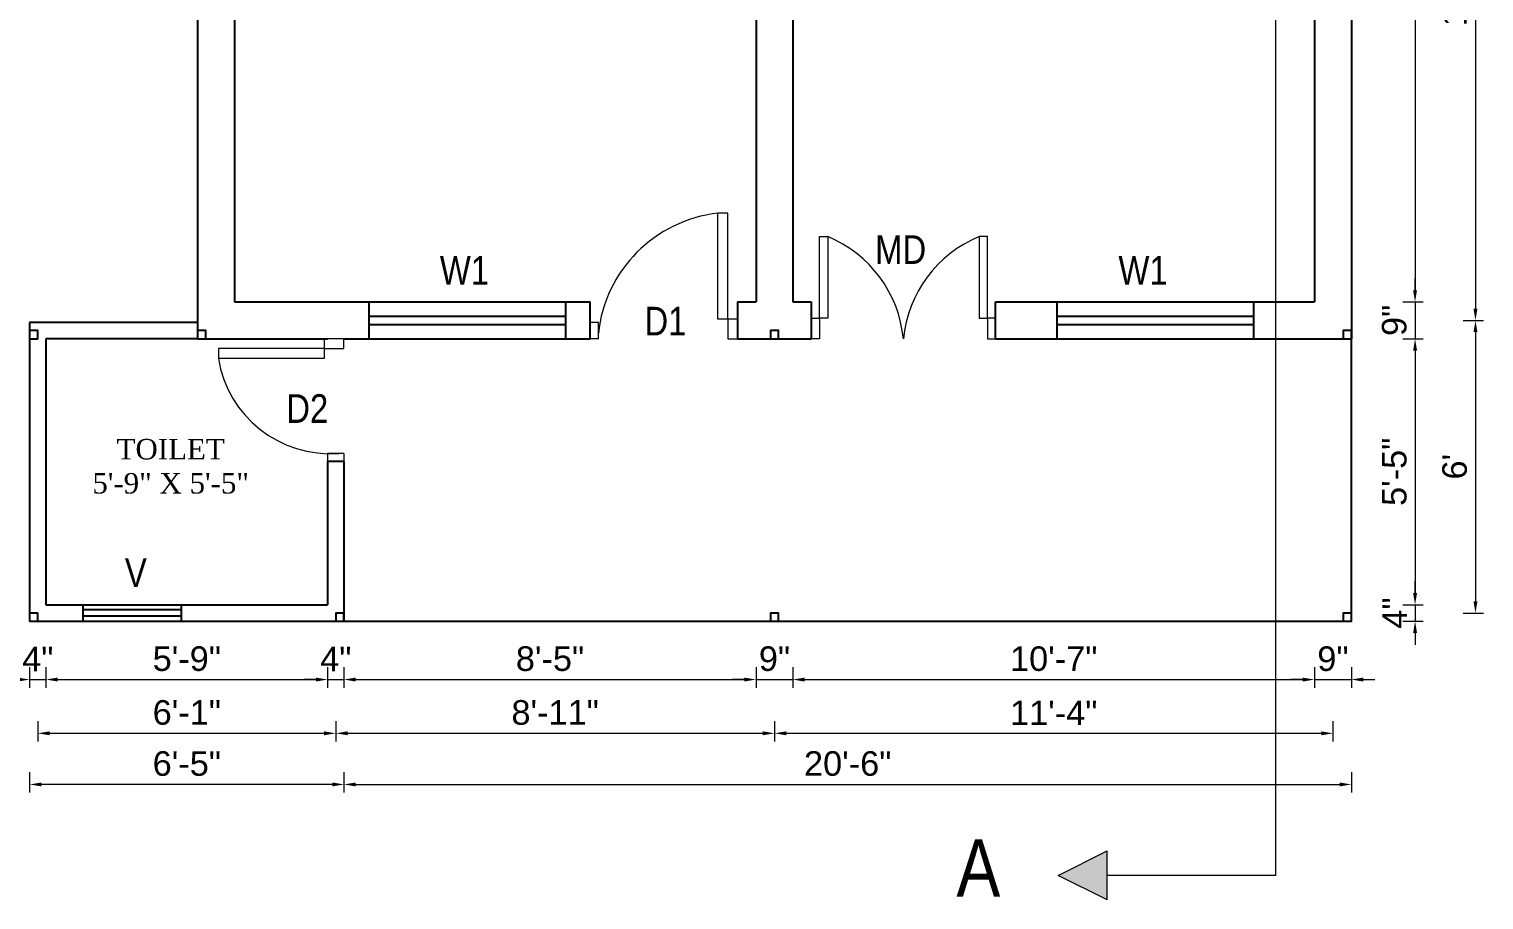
# Model space of a CAD drawing. Header units: inches. Extents: x 376358 to 406049, y -63575 to -53607.
# Drawn here: x 396285.2 to 396640.4, y -61968.7 to -61755.9 of the extents above; entities that cross this region are included whole.
import ezdxf

# ---------------------------------------------------------------- set-up
doc = ezdxf.new("R2010")
doc.units = ezdxf.units.IN
doc.header["$LTSCALE"] = 2
doc.header["$MEASUREMENT"] = 0
doc.header["$PDMODE"] = 34
doc.layers.get('0').update_dxf_attribs({"linetype": 'CONTINUOUS'})
doc.layers.get('DEFPOINTS').update_dxf_attribs({"color": 141, "linetype": 'CONTINUOUS'})
for name, color, linetype, lineweight in [('dimension', 160, 'CONTINUOUS', 15), ('OUTLINE', 1, 'CONTINUOUS', 25), ('steps', 253, 'CONTINUOUS', 20)]:
    doc.layers.add(name, color=color, linetype=linetype, lineweight=lineweight)
doc.styles.add('Lettring Text', font='arial.ttf')
doc.styles.get("Standard").update_dxf_attribs({"font": 'ARIALN.TTF'})
doc.dimstyles.new('Copy of Standard', dxfattribs={"dimtxt": 6, "dimasz": 2.875, "dimexe": 2, "dimexo": 4, "dimgap": 2, "dimtad": 1, "dimdec": 0, "dimrnd": 1, "dimzin": 0, "dimdsep": 46, "dimlunit": 4, "dimtxsty": 'Lettring Text', "dimcen": 0.1, "dimclrd": 7, "dimclre": 7, "dimclrt": 7, "dimazin": 0, "dimtfac": 0.645, "dimtdec": 0, "dimtmove": 1, "dimatfit": 0, "dimfxl": 3, "dimfxlon": 1, "dimtfillclr": 256, "dimtolj": 1, "dimtzin": 0, "dimlwd": -1, "dimlwe": -1, "dimarcsym": 2})

# ---------------------------------------------------------------- blocks, each defined once
blk = doc.blocks.new('*D1460')
at = {"layer": 'DEFPOINTS', "color": 0, "ltscale": 0.5, "transparency": 16777216}
for p in [(396289.31, -61649.09), (396326.31, -61657.59), (396289.31, -61831.59)]:
    blk.add_point(p, dxfattribs=at)
at = {"layer": 'steps', "color": 7, "ltscale": 0.5, "transparency": 16777216}
for p, q in [((396289.31, -61652.09), (396289.31, -61647.09)), ((396323.44, -61649.09), (396292.19, -61649.09)), ((396326.31, -61652.09), (396326.31, -61647.09))]:
    blk.add_line(p, q, dxfattribs=at)
for points in [[(396292.19, -61648.61), (396292.19, -61649.57), (396289.31, -61649.09)], [(396323.44, -61648.61), (396323.44, -61649.57), (396326.31, -61649.09)]]:
    blk.add_solid(points, dxfattribs=at)
at = {"layer": 'steps', "color": 7, "ltscale": 0.5, "transparency": 16777216, "insert": (396307.81, -61644.03), "char_height": 6, "attachment_point": 5, "style": 'Lettring Text'}
blk.add_mtext('\\A1;3\'-1"', dxfattribs=at)
blk = doc.blocks.new('*D1461')
at = {"layer": 'DEFPOINTS', "color": 0, "ltscale": 0.5, "transparency": 16777216}
for p in [(396285.31, -61649.09), (396285.31, -61827.59), (396289.31, -61831.59)]:
    blk.add_point(p, dxfattribs=at)
at = {"layer": 'steps', "color": 7, "ltscale": 0.5, "transparency": 16777216}
for p, q in [((396282.44, -61649.09), (396279.56, -61649.09)), ((396285.31, -61652.09), (396285.31, -61647.09)), ((396289.31, -61649.09), (396285.31, -61649.09)), ((396289.31, -61652.09), (396289.31, -61647.09)), ((396292.19, -61649.09), (396295.06, -61649.09))]:
    blk.add_line(p, q, dxfattribs=at)
for points in [[(396282.44, -61648.61), (396282.44, -61649.57), (396285.31, -61649.09)], [(396292.19, -61648.61), (396292.19, -61649.57), (396289.31, -61649.09)]]:
    blk.add_solid(points, dxfattribs=at)
at = {"layer": 'steps', "color": 7, "ltscale": 0.5, "transparency": 16777216, "insert": (396287.31, -61644.09), "char_height": 6, "attachment_point": 5, "style": 'Lettring Text'}
blk.add_mtext('\\A1;4"', dxfattribs=at)
blk = doc.blocks.new('*D1463')
at = {"layer": 'DEFPOINTS', "color": 0, "ltscale": 0.5, "transparency": 16777216}
for p in [(396285.31, -61621.06), (396326.31, -61657.59), (396285.31, -61827.59)]:
    blk.add_point(p, dxfattribs=at)
at = {"layer": 'steps', "color": 7, "ltscale": 0.5, "transparency": 16777216}
for p, q in [((396285.31, -61624.06), (396285.31, -61619.06)), ((396323.44, -61621.06), (396288.19, -61621.06)), ((396326.31, -61624.06), (396326.31, -61619.06))]:
    blk.add_line(p, q, dxfattribs=at)
for points in [[(396288.19, -61620.59), (396288.19, -61621.54), (396285.31, -61621.06)], [(396323.44, -61620.59), (396323.44, -61621.54), (396326.31, -61621.06)]]:
    blk.add_solid(points, dxfattribs=at)
at = {"layer": 'steps', "color": 7, "ltscale": 0.5, "transparency": 16777216, "insert": (396305.81, -61616), "char_height": 6, "attachment_point": 5, "style": 'Lettring Text'}
blk.add_mtext('\\A1;3\'-5"', dxfattribs=at)
blk = doc.blocks.new('*D1465')
at = {"layer": 'DEFPOINTS', "color": 0, "ltscale": 0.5, "transparency": 16777216}
for p in [(396599.08, -61666.59), (396599.08, -61822.59), (396623.63, -61822.59)]:
    blk.add_point(p, dxfattribs=at)
at = {"layer": 'steps', "color": 7, "ltscale": 0.5, "transparency": 16777216}
for p, q in [((396620.63, -61666.59), (396625.63, -61666.59)), ((396623.63, -61669.47), (396623.63, -61819.72)), ((396620.63, -61822.59), (396625.63, -61822.59))]:
    blk.add_line(p, q, dxfattribs=at)
for points in [[(396623.15, -61669.47), (396624.11, -61669.47), (396623.63, -61666.59)], [(396623.15, -61819.72), (396624.11, -61819.72), (396623.63, -61822.59)]]:
    blk.add_solid(points, dxfattribs=at)
at = {"layer": 'steps', "color": 7, "ltscale": 0.5, "transparency": 16777216, "insert": (396618.57, -61744.59), "char_height": 6, "attachment_point": 5, "rotation": 90, "style": 'Lettring Text'}
blk.add_mtext("\\A1;13'", dxfattribs=at)
blk = doc.blocks.new('*D1466')
at = {"layer": 'DEFPOINTS', "color": 0, "ltscale": 0.5, "transparency": 16777216}
for p in [(396599.08, -61822.59), (396608.08, -61831.59), (396623.63, -61831.59)]:
    blk.add_point(p, dxfattribs=at)
at = {"layer": 'steps', "color": 7, "ltscale": 0.5, "transparency": 16777216}
for p, q in [((396623.63, -61819.72), (396623.63, -61816.84)), ((396620.63, -61822.59), (396625.63, -61822.59)), ((396623.63, -61822.59), (396623.63, -61831.59)), ((396620.63, -61831.59), (396625.63, -61831.59)), ((396623.63, -61834.47), (396623.63, -61837.34))]:
    blk.add_line(p, q, dxfattribs=at)
for points in [[(396623.15, -61819.72), (396624.11, -61819.72), (396623.63, -61822.59)], [(396623.15, -61834.47), (396624.11, -61834.47), (396623.63, -61831.59)]]:
    blk.add_solid(points, dxfattribs=at)
at = {"layer": 'steps', "color": 7, "ltscale": 0.5, "transparency": 16777216, "insert": (396618.57, -61827.09), "char_height": 6, "attachment_point": 5, "rotation": 90, "style": 'Lettring Text'}
blk.add_mtext('\\A1;9"', dxfattribs=at)
blk = doc.blocks.new('*D1467')
at = {"layer": 'DEFPOINTS', "color": 0, "ltscale": 0.5, "transparency": 16777216}
for p in [(396608.08, -61831.59), (396358.08, -61896.59), (396623.63, -61896.59)]:
    blk.add_point(p, dxfattribs=at)
at = {"layer": 'steps', "color": 7, "ltscale": 0.5, "transparency": 16777216}
for p, q in [((396620.63, -61831.59), (396625.63, -61831.59)), ((396623.63, -61834.47), (396623.63, -61893.72)), ((396620.63, -61896.59), (396625.63, -61896.59))]:
    blk.add_line(p, q, dxfattribs=at)
for points in [[(396623.15, -61834.47), (396624.11, -61834.47), (396623.63, -61831.59)], [(396623.15, -61893.72), (396624.11, -61893.72), (396623.63, -61896.59)]]:
    blk.add_solid(points, dxfattribs=at)
at = {"layer": 'steps', "color": 7, "ltscale": 0.5, "transparency": 16777216, "insert": (396618.58, -61864.09), "char_height": 6, "attachment_point": 5, "rotation": 90, "style": 'Lettring Text'}
blk.add_mtext('\\A1;5\'-5"', dxfattribs=at)
blk = doc.blocks.new('*D1468')
at = {"layer": 'DEFPOINTS', "color": 0, "ltscale": 0.5, "transparency": 16777216}
for p in [(396358.08, -61896.59), (396362.08, -61900.59), (396623.63, -61900.59)]:
    blk.add_point(p, dxfattribs=at)
at = {"layer": 'steps', "color": 7, "ltscale": 0.5, "transparency": 16777216}
for p, q in [((396623.63, -61893.72), (396623.63, -61890.84)), ((396620.63, -61896.59), (396625.63, -61896.59)), ((396623.63, -61896.59), (396623.63, -61900.59)), ((396620.63, -61900.59), (396625.63, -61900.59)), ((396623.63, -61903.47), (396623.63, -61906.34))]:
    blk.add_line(p, q, dxfattribs=at)
for points in [[(396623.15, -61893.72), (396624.11, -61893.72), (396623.63, -61896.59)], [(396623.15, -61903.47), (396624.11, -61903.47), (396623.63, -61900.59)]]:
    blk.add_solid(points, dxfattribs=at)
at = {"layer": 'steps', "color": 7, "ltscale": 0.5, "transparency": 16777216, "insert": (396618.63, -61898.59), "char_height": 6, "attachment_point": 5, "rotation": 90, "style": 'Lettring Text'}
blk.add_mtext('\\A1;4"', dxfattribs=at)
blk = doc.blocks.new('*D1469')
at = {"layer": 'DEFPOINTS', "color": 0, "ltscale": 0.5, "transparency": 16777216}
for p in [(396623.63, -61662.09), (396623.63, -61827.09), (396638.38, -61827.09)]:
    blk.add_point(p, dxfattribs=at)
at = {"layer": 'steps', "color": 7, "ltscale": 0.5, "transparency": 16777216}
for p, q in [((396635.38, -61662.09), (396640.38, -61662.09)), ((396638.38, -61664.97), (396638.38, -61824.22)), ((396635.38, -61827.09), (396640.38, -61827.09))]:
    blk.add_line(p, q, dxfattribs=at)
for points in [[(396637.9, -61664.97), (396638.86, -61664.97), (396638.38, -61662.09)], [(396637.9, -61824.22), (396638.86, -61824.22), (396638.38, -61827.09)]]:
    blk.add_solid(points, dxfattribs=at)
at = {"layer": 'steps', "color": 7, "ltscale": 0.5, "transparency": 16777216, "insert": (396633.31, -61744.59), "char_height": 6, "attachment_point": 5, "rotation": 90, "style": 'Lettring Text'}
blk.add_mtext('\\A1;13\'-9"', dxfattribs=at)
blk = doc.blocks.new('*D1470')
at = {"layer": 'DEFPOINTS', "color": 0, "ltscale": 0.5, "transparency": 16777216}
for p in [(396623.63, -61827.09), (396623.63, -61898.59), (396638.38, -61898.59)]:
    blk.add_point(p, dxfattribs=at)
at = {"layer": 'steps', "color": 7, "ltscale": 0.5, "transparency": 16777216}
for p, q in [((396635.38, -61827.09), (396640.38, -61827.09)), ((396638.38, -61829.97), (396638.38, -61895.72)), ((396635.38, -61898.59), (396640.38, -61898.59))]:
    blk.add_line(p, q, dxfattribs=at)
for points in [[(396637.9, -61829.97), (396638.86, -61829.97), (396638.38, -61827.09)], [(396637.9, -61895.72), (396638.86, -61895.72), (396638.38, -61898.59)]]:
    blk.add_solid(points, dxfattribs=at)
at = {"layer": 'steps', "color": 7, "ltscale": 0.5, "transparency": 16777216, "insert": (396633.31, -61862.84), "char_height": 6, "attachment_point": 5, "rotation": 90, "style": 'Lettring Text'}
blk.add_mtext("\\A1;6'", dxfattribs=at)
blk = doc.blocks.new('*D1471')
at = {"layer": 'DEFPOINTS', "color": 0, "ltscale": 0.5, "transparency": 16777216}
for p in [(396608.08, -61831.59), (396652.44, -61831.59), (396608.08, -61900.59)]:
    blk.add_point(p, dxfattribs=at)
at = {"layer": 'steps', "color": 7, "ltscale": 0.5, "transparency": 16777216}
for p, q in [((396649.44, -61831.59), (396654.44, -61831.59)), ((396652.44, -61897.72), (396652.44, -61834.47)), ((396649.44, -61900.59), (396654.44, -61900.59))]:
    blk.add_line(p, q, dxfattribs=at)
for points in [[(396651.96, -61834.47), (396652.91, -61834.47), (396652.44, -61831.59)], [(396651.96, -61897.72), (396652.91, -61897.72), (396652.44, -61900.59)]]:
    blk.add_solid(points, dxfattribs=at)
at = {"layer": 'steps', "color": 7, "ltscale": 0.5, "transparency": 16777216, "insert": (396647.37, -61866.09), "char_height": 6, "attachment_point": 5, "rotation": 90, "style": 'Lettring Text'}
blk.add_mtext('\\A1;5\'-9"', dxfattribs=at)
blk = doc.blocks.new('*D1472')
at = {"layer": 'DEFPOINTS', "color": 0, "ltscale": 0.5, "transparency": 16777216}
for p in [(396608.08, -61657.59), (396652.44, -61657.59), (396608.08, -61831.59)]:
    blk.add_point(p, dxfattribs=at)
at = {"layer": 'steps', "color": 7, "ltscale": 0.5, "transparency": 16777216}
for p, q in [((396649.44, -61657.59), (396654.44, -61657.59)), ((396652.44, -61828.72), (396652.44, -61660.47)), ((396649.44, -61831.59), (396654.44, -61831.59))]:
    blk.add_line(p, q, dxfattribs=at)
for points in [[(396651.96, -61660.47), (396652.91, -61660.47), (396652.44, -61657.59)], [(396651.96, -61828.72), (396652.91, -61828.72), (396652.44, -61831.59)]]:
    blk.add_solid(points, dxfattribs=at)
at = {"layer": 'steps', "color": 7, "ltscale": 0.5, "transparency": 16777216, "insert": (396647.37, -61744.59), "char_height": 6, "attachment_point": 5, "rotation": 90, "style": 'Lettring Text'}
blk.add_mtext('\\A1;14\'-6"', dxfattribs=at)
blk = doc.blocks.new('*D1473')
at = {"layer": 'DEFPOINTS', "color": 0, "ltscale": 0.5, "transparency": 16777216}
for p in [(396289.31, -61896.59), (396285.31, -61900.59), (396289.31, -61914.85)]:
    blk.add_point(p, dxfattribs=at)
at = {"layer": 'steps', "color": 7, "ltscale": 0.5, "transparency": 16777216}
for p, q in [((396285.31, -61911.85), (396285.31, -61916.85)), ((396289.31, -61911.85), (396289.31, -61916.85)), ((396282.44, -61914.85), (396279.56, -61914.85)), ((396285.31, -61914.85), (396289.31, -61914.85)), ((396292.19, -61914.85), (396295.06, -61914.85))]:
    blk.add_line(p, q, dxfattribs=at)
for points in [[(396282.44, -61914.37), (396282.44, -61915.33), (396285.31, -61914.85)], [(396292.19, -61914.37), (396292.19, -61915.33), (396289.31, -61914.85)]]:
    blk.add_solid(points, dxfattribs=at)
at = {"layer": 'steps', "color": 7, "ltscale": 0.5, "transparency": 16777216, "insert": (396287.31, -61909.85), "char_height": 6, "attachment_point": 5, "style": 'Lettring Text'}
blk.add_mtext('\\A1;4"', dxfattribs=at)
blk = doc.blocks.new('*D1474')
at = {"layer": 'DEFPOINTS', "color": 0, "ltscale": 0.5, "transparency": 16777216}
for p in [(396289.31, -61896.59), (396358.08, -61896.59), (396358.08, -61914.85)]:
    blk.add_point(p, dxfattribs=at)
at = {"layer": 'steps', "color": 7, "ltscale": 0.5, "transparency": 16777216}
for p, q in [((396289.31, -61911.85), (396289.31, -61916.85)), ((396358.08, -61911.85), (396358.08, -61916.85)), ((396292.19, -61914.85), (396355.21, -61914.85))]:
    blk.add_line(p, q, dxfattribs=at)
for points in [[(396292.19, -61914.37), (396292.19, -61915.33), (396289.31, -61914.85)], [(396355.21, -61914.37), (396355.21, -61915.33), (396358.08, -61914.85)]]:
    blk.add_solid(points, dxfattribs=at)
at = {"layer": 'steps', "color": 7, "ltscale": 0.5, "transparency": 16777216, "insert": (396323.7, -61909.78), "char_height": 6, "attachment_point": 5, "style": 'Lettring Text'}
blk.add_mtext('\\A1;5\'-9"', dxfattribs=at)
blk = doc.blocks.new('*D1475')
at = {"layer": 'DEFPOINTS', "color": 0, "ltscale": 0.5, "transparency": 16777216}
for p in [(396358.08, -61896.59), (396362.08, -61900.59), (396362.08, -61914.85)]:
    blk.add_point(p, dxfattribs=at)
at = {"layer": 'steps', "color": 7, "ltscale": 0.5, "transparency": 16777216}
for p, q in [((396358.08, -61911.85), (396358.08, -61916.85)), ((396362.08, -61911.85), (396362.08, -61916.85)), ((396355.21, -61914.85), (396352.33, -61914.85)), ((396358.08, -61914.85), (396362.08, -61914.85)), ((396364.96, -61914.85), (396367.83, -61914.85))]:
    blk.add_line(p, q, dxfattribs=at)
for points in [[(396355.21, -61914.37), (396355.21, -61915.33), (396358.08, -61914.85)], [(396364.96, -61914.37), (396364.96, -61915.33), (396362.08, -61914.85)]]:
    blk.add_solid(points, dxfattribs=at)
at = {"layer": 'steps', "color": 7, "ltscale": 0.5, "transparency": 16777216, "insert": (396360.08, -61909.85), "char_height": 6, "attachment_point": 5, "style": 'Lettring Text'}
blk.add_mtext('\\A1;4"', dxfattribs=at)
blk = doc.blocks.new('*D1476')
at = {"layer": 'DEFPOINTS', "color": 0, "ltscale": 0.5, "transparency": 16777216}
for p in [(396462.7, -61822.59), (396362.08, -61900.59), (396462.7, -61914.85)]:
    blk.add_point(p, dxfattribs=at)
at = {"layer": 'steps', "color": 7, "ltscale": 0.5, "transparency": 16777216}
for p, q in [((396362.08, -61911.85), (396362.08, -61916.85)), ((396462.7, -61911.85), (396462.7, -61916.85)), ((396364.96, -61914.85), (396459.82, -61914.85))]:
    blk.add_line(p, q, dxfattribs=at)
for points in [[(396364.96, -61914.37), (396364.96, -61915.33), (396362.08, -61914.85)], [(396459.82, -61914.37), (396459.82, -61915.33), (396462.7, -61914.85)]]:
    blk.add_solid(points, dxfattribs=at)
at = {"layer": 'steps', "color": 7, "ltscale": 0.5, "transparency": 16777216, "insert": (396412.39, -61909.78), "char_height": 6, "attachment_point": 5, "style": 'Lettring Text'}
blk.add_mtext('\\A1;8\'-5"', dxfattribs=at)
blk = doc.blocks.new('*D1477')
at = {"layer": 'DEFPOINTS', "color": 0, "ltscale": 0.5, "transparency": 16777216}
for p in [(396462.7, -61822.59), (396471.7, -61822.59), (396471.7, -61914.85)]:
    blk.add_point(p, dxfattribs=at)
at = {"layer": 'steps', "color": 7, "ltscale": 0.5, "transparency": 16777216}
for p, q in [((396462.7, -61911.85), (396462.7, -61916.85)), ((396471.7, -61911.85), (396471.7, -61916.85)), ((396459.82, -61914.85), (396456.95, -61914.85)), ((396462.7, -61914.85), (396471.7, -61914.85)), ((396474.57, -61914.85), (396477.45, -61914.85))]:
    blk.add_line(p, q, dxfattribs=at)
for points in [[(396459.82, -61914.37), (396459.82, -61915.33), (396462.7, -61914.85)], [(396474.57, -61914.37), (396474.57, -61915.33), (396471.7, -61914.85)]]:
    blk.add_solid(points, dxfattribs=at)
at = {"layer": 'steps', "color": 7, "ltscale": 0.5, "transparency": 16777216, "insert": (396467.2, -61909.78), "char_height": 6, "attachment_point": 5, "style": 'Lettring Text'}
blk.add_mtext('\\A1;9"', dxfattribs=at)
blk = doc.blocks.new('*D1478')
at = {"layer": 'DEFPOINTS', "color": 0, "ltscale": 0.5, "transparency": 16777216}
for p in [(396471.7, -61822.59), (396599.08, -61822.59), (396599.08, -61914.85)]:
    blk.add_point(p, dxfattribs=at)
at = {"layer": 'steps', "color": 7, "ltscale": 0.5, "transparency": 16777216}
for p, q in [((396471.7, -61911.85), (396471.7, -61916.85)), ((396599.08, -61911.85), (396599.08, -61916.85)), ((396474.57, -61914.85), (396596.21, -61914.85))]:
    blk.add_line(p, q, dxfattribs=at)
for points in [[(396474.57, -61914.37), (396474.57, -61915.33), (396471.7, -61914.85)], [(396596.21, -61914.37), (396596.21, -61915.33), (396599.08, -61914.85)]]:
    blk.add_solid(points, dxfattribs=at)
at = {"layer": 'steps', "color": 7, "ltscale": 0.5, "transparency": 16777216, "insert": (396535.39, -61909.78), "char_height": 6, "attachment_point": 5, "style": 'Lettring Text'}
blk.add_mtext('\\A1;10\'-7"', dxfattribs=at)
blk = doc.blocks.new('*D1479')
at = {"layer": 'DEFPOINTS', "color": 0, "ltscale": 0.5, "transparency": 16777216}
for p in [(396599.08, -61822.59), (396608.08, -61831.59), (396608.08, -61914.85)]:
    blk.add_point(p, dxfattribs=at)
at = {"layer": 'steps', "color": 7, "ltscale": 0.5, "transparency": 16777216}
for p, q in [((396599.08, -61911.85), (396599.08, -61916.85)), ((396608.08, -61911.85), (396608.08, -61916.85)), ((396596.21, -61914.85), (396593.33, -61914.85)), ((396599.08, -61914.85), (396608.08, -61914.85)), ((396610.96, -61914.85), (396613.83, -61914.85))]:
    blk.add_line(p, q, dxfattribs=at)
for points in [[(396596.21, -61914.37), (396596.21, -61915.33), (396599.08, -61914.85)], [(396610.96, -61914.37), (396610.96, -61915.33), (396608.08, -61914.85)]]:
    blk.add_solid(points, dxfattribs=at)
at = {"layer": 'steps', "color": 7, "ltscale": 0.5, "transparency": 16777216, "insert": (396603.58, -61909.78), "char_height": 6, "attachment_point": 5, "style": 'Lettring Text'}
blk.add_mtext('\\A1;9"', dxfattribs=at)
blk = doc.blocks.new('*D1480')
at = {"layer": 'DEFPOINTS', "color": 0, "ltscale": 0.5, "transparency": 16777216}
for p in [(396287.31, -61914.85), (396360.08, -61914.85), (396360.08, -61927.98)]:
    blk.add_point(p, dxfattribs=at)
at = {"layer": 'steps', "color": 7, "ltscale": 0.5, "transparency": 16777216}
for p, q in [((396287.31, -61924.98), (396287.31, -61929.98)), ((396360.08, -61924.98), (396360.08, -61929.98)), ((396290.19, -61927.98), (396357.21, -61927.98))]:
    blk.add_line(p, q, dxfattribs=at)
for points in [[(396290.19, -61927.5), (396290.19, -61928.46), (396287.31, -61927.98)], [(396357.21, -61927.5), (396357.21, -61928.46), (396360.08, -61927.98)]]:
    blk.add_solid(points, dxfattribs=at)
at = {"layer": 'steps', "color": 7, "ltscale": 0.5, "transparency": 16777216, "insert": (396323.7, -61922.92), "char_height": 6, "attachment_point": 5, "style": 'Lettring Text'}
blk.add_mtext('\\A1;6\'-1"', dxfattribs=at)
blk = doc.blocks.new('*D1481')
at = {"layer": 'DEFPOINTS', "color": 0, "ltscale": 0.5, "transparency": 16777216}
for p in [(396360.08, -61914.85), (396467.2, -61914.85), (396467.2, -61927.98)]:
    blk.add_point(p, dxfattribs=at)
at = {"layer": 'steps', "color": 7, "ltscale": 0.5, "transparency": 16777216}
for p, q in [((396360.08, -61924.98), (396360.08, -61929.98)), ((396467.2, -61924.98), (396467.2, -61929.98)), ((396362.96, -61927.98), (396464.32, -61927.98))]:
    blk.add_line(p, q, dxfattribs=at)
for points in [[(396362.96, -61927.5), (396362.96, -61928.46), (396360.08, -61927.98)], [(396464.32, -61927.5), (396464.32, -61928.46), (396467.2, -61927.98)]]:
    blk.add_solid(points, dxfattribs=at)
at = {"layer": 'steps', "color": 7, "ltscale": 0.5, "transparency": 16777216, "insert": (396413.64, -61922.92), "char_height": 6, "attachment_point": 5, "style": 'Lettring Text'}
blk.add_mtext('\\A1;8\'-11"', dxfattribs=at)
blk = doc.blocks.new('*D1482')
at = {"layer": 'DEFPOINTS', "color": 0, "ltscale": 0.5, "transparency": 16777216}
for p in [(396467.2, -61914.85), (396603.58, -61914.85), (396603.58, -61927.98)]:
    blk.add_point(p, dxfattribs=at)
at = {"layer": 'steps', "color": 7, "ltscale": 0.5, "transparency": 16777216}
for p, q in [((396467.2, -61924.98), (396467.2, -61929.98)), ((396603.58, -61924.98), (396603.58, -61929.98)), ((396470.07, -61927.98), (396600.71, -61927.98))]:
    blk.add_line(p, q, dxfattribs=at)
for points in [[(396470.07, -61927.5), (396470.07, -61928.46), (396467.2, -61927.98)], [(396600.71, -61927.5), (396600.71, -61928.46), (396603.58, -61927.98)]]:
    blk.add_solid(points, dxfattribs=at)
at = {"layer": 'steps', "color": 7, "ltscale": 0.5, "transparency": 16777216, "insert": (396535.39, -61922.97), "char_height": 6, "attachment_point": 5, "style": 'Lettring Text'}
blk.add_mtext('\\A1;11\'-4"', dxfattribs=at)
blk = doc.blocks.new('*D1483')
at = {"layer": 'DEFPOINTS', "color": 0, "ltscale": 0.5, "transparency": 16777216}
for p in [(396362.08, -61900.59), (396608.08, -61900.59), (396608.08, -61940.47)]:
    blk.add_point(p, dxfattribs=at)
at = {"layer": 'steps', "color": 7, "ltscale": 0.5, "transparency": 16777216}
for p, q in [((396362.08, -61937.47), (396362.08, -61942.47)), ((396608.08, -61937.47), (396608.08, -61942.47)), ((396364.96, -61940.47), (396605.21, -61940.47))]:
    blk.add_line(p, q, dxfattribs=at)
for points in [[(396364.96, -61939.99), (396364.96, -61940.95), (396362.08, -61940.47)], [(396605.21, -61939.99), (396605.21, -61940.95), (396608.08, -61940.47)]]:
    blk.add_solid(points, dxfattribs=at)
at = {"layer": 'steps', "color": 7, "ltscale": 0.5, "transparency": 16777216, "insert": (396485.08, -61935.4), "char_height": 6, "attachment_point": 5, "style": 'Lettring Text'}
blk.add_mtext('\\A1;20\'-6"', dxfattribs=at)
blk = doc.blocks.new('*D1484')
at = {"layer": 'DEFPOINTS', "color": 0, "ltscale": 0.5, "transparency": 16777216}
for p in [(396285.31, -61900.59), (396362.08, -61900.59), (396285.31, -61940.47)]:
    blk.add_point(p, dxfattribs=at)
at = {"layer": 'steps', "color": 7, "ltscale": 0.5, "transparency": 16777216}
for p, q in [((396285.31, -61937.47), (396285.31, -61942.47)), ((396362.08, -61937.47), (396362.08, -61942.47)), ((396359.21, -61940.47), (396288.19, -61940.47))]:
    blk.add_line(p, q, dxfattribs=at)
for points in [[(396288.19, -61939.99), (396288.19, -61940.95), (396285.31, -61940.47)], [(396359.21, -61939.99), (396359.21, -61940.95), (396362.08, -61940.47)]]:
    blk.add_solid(points, dxfattribs=at)
at = {"layer": 'steps', "color": 7, "ltscale": 0.5, "transparency": 16777216, "insert": (396323.7, -61935.4), "char_height": 6, "attachment_point": 5, "style": 'Lettring Text'}
blk.add_mtext('\\A1;6\'-5"', dxfattribs=at)
blk = doc.blocks.new('*D1486')
at = {"layer": 'DEFPOINTS', "color": 0, "ltscale": 0.5, "transparency": 16777216}
for p in [(396335.31, -61666.59), (396271.29, -61822.59), (396335.31, -61822.59)]:
    blk.add_point(p, dxfattribs=at)
at = {"layer": 'steps', "color": 7, "ltscale": 0.5, "transparency": 16777216}
for p, q in [((396274.29, -61666.59), (396269.29, -61666.59)), ((396271.29, -61669.47), (396271.29, -61819.72)), ((396274.29, -61822.59), (396269.29, -61822.59))]:
    blk.add_line(p, q, dxfattribs=at)
for points in [[(396270.81, -61669.47), (396271.77, -61669.47), (396271.29, -61666.59)], [(396270.81, -61819.72), (396271.77, -61819.72), (396271.29, -61822.59)]]:
    blk.add_solid(points, dxfattribs=at)
at = {"layer": 'steps', "color": 7, "ltscale": 0.5, "transparency": 16777216, "insert": (396266.22, -61744.59), "char_height": 6, "attachment_point": 5, "rotation": 90, "style": 'Lettring Text'}
blk.add_mtext("\\A1;13'", dxfattribs=at)
blk = doc.blocks.new('*D1487')
at = {"layer": 'DEFPOINTS', "color": 0, "ltscale": 0.5, "transparency": 16777216}
for p in [(396335.31, -61822.59), (396271.29, -61831.59), (396326.31, -61831.59)]:
    blk.add_point(p, dxfattribs=at)
at = {"layer": 'steps', "color": 7, "ltscale": 0.5, "transparency": 16777216}
for p, q in [((396271.29, -61819.72), (396271.29, -61816.84)), ((396274.29, -61822.59), (396269.29, -61822.59)), ((396271.29, -61822.59), (396271.29, -61831.59)), ((396274.29, -61831.59), (396269.29, -61831.59)), ((396271.29, -61834.47), (396271.29, -61837.34))]:
    blk.add_line(p, q, dxfattribs=at)
for points in [[(396270.81, -61819.72), (396271.77, -61819.72), (396271.29, -61822.59)], [(396270.81, -61834.47), (396271.77, -61834.47), (396271.29, -61831.59)]]:
    blk.add_solid(points, dxfattribs=at)
at = {"layer": 'steps', "color": 7, "ltscale": 0.5, "transparency": 16777216, "insert": (396266.23, -61827.09), "char_height": 6, "attachment_point": 5, "rotation": 90, "style": 'Lettring Text'}
blk.add_mtext('\\A1;9"', dxfattribs=at)
blk = doc.blocks.new('*D1488')
at = {"layer": 'DEFPOINTS', "color": 0, "ltscale": 0.5, "transparency": 16777216}
for p in [(396326.31, -61831.59), (396271.29, -61896.59), (396289.31, -61896.59)]:
    blk.add_point(p, dxfattribs=at)
at = {"layer": 'steps', "color": 7, "ltscale": 0.5, "transparency": 16777216}
for p, q in [((396274.29, -61831.59), (396269.29, -61831.59)), ((396271.29, -61834.47), (396271.29, -61893.72)), ((396274.29, -61896.59), (396269.29, -61896.59))]:
    blk.add_line(p, q, dxfattribs=at)
for points in [[(396270.81, -61834.47), (396271.77, -61834.47), (396271.29, -61831.59)], [(396270.81, -61893.72), (396271.77, -61893.72), (396271.29, -61896.59)]]:
    blk.add_solid(points, dxfattribs=at)
at = {"layer": 'steps', "color": 7, "ltscale": 0.5, "transparency": 16777216, "insert": (396266.24, -61864.09), "char_height": 6, "attachment_point": 5, "rotation": 90, "style": 'Lettring Text'}
blk.add_mtext('\\A1;5\'-5"', dxfattribs=at)
blk = doc.blocks.new('*D1489')
at = {"layer": 'DEFPOINTS', "color": 0, "ltscale": 0.5, "transparency": 16777216}
for p in [(396289.31, -61896.59), (396271.29, -61900.59), (396285.31, -61900.59)]:
    blk.add_point(p, dxfattribs=at)
at = {"layer": 'steps', "color": 7, "ltscale": 0.5, "transparency": 16777216}
for p, q in [((396271.29, -61893.72), (396271.29, -61890.84)), ((396274.29, -61896.59), (396269.29, -61896.59)), ((396271.29, -61896.59), (396271.29, -61900.59)), ((396274.29, -61900.59), (396269.29, -61900.59)), ((396271.29, -61903.47), (396271.29, -61906.34))]:
    blk.add_line(p, q, dxfattribs=at)
for points in [[(396270.81, -61893.72), (396271.77, -61893.72), (396271.29, -61896.59)], [(396270.81, -61903.47), (396271.77, -61903.47), (396271.29, -61900.59)]]:
    blk.add_solid(points, dxfattribs=at)
at = {"layer": 'steps', "color": 7, "ltscale": 0.5, "transparency": 16777216, "insert": (396266.29, -61898.59), "char_height": 6, "attachment_point": 5, "rotation": 90, "style": 'Lettring Text'}
blk.add_mtext('\\A1;4"', dxfattribs=at)
blk = doc.blocks.new('*D1492')
at = {"layer": 'DEFPOINTS', "color": 0, "ltscale": 0.5, "transparency": 16777216}
for p in [(396326.31, -61657.59), (396246.65, -61831.59), (396326.31, -61831.59)]:
    blk.add_point(p, dxfattribs=at)
at = {"layer": 'steps', "color": 7, "ltscale": 0.5, "transparency": 16777216}
for p, q in [((396249.65, -61657.59), (396244.65, -61657.59)), ((396246.65, -61660.47), (396246.65, -61828.72)), ((396249.65, -61831.59), (396244.65, -61831.59))]:
    blk.add_line(p, q, dxfattribs=at)
for points in [[(396246.17, -61660.47), (396247.13, -61660.47), (396246.65, -61657.59)], [(396246.17, -61828.72), (396247.13, -61828.72), (396246.65, -61831.59)]]:
    blk.add_solid(points, dxfattribs=at)
at = {"layer": 'steps', "color": 7, "ltscale": 0.5, "transparency": 16777216, "insert": (396241.59, -61744.59), "char_height": 6, "attachment_point": 5, "rotation": 90, "style": 'Lettring Text'}
blk.add_mtext('\\A1;14\'-6"', dxfattribs=at)
blk = doc.blocks.new('*D1493')
at = {"layer": 'DEFPOINTS', "color": 0, "ltscale": 0.5, "transparency": 16777216}
for p in [(396326.31, -61831.59), (396246.65, -61900.59), (396285.31, -61900.59)]:
    blk.add_point(p, dxfattribs=at)
at = {"layer": 'steps', "color": 7, "ltscale": 0.5, "transparency": 16777216}
for p, q in [((396249.65, -61831.59), (396244.65, -61831.59)), ((396246.65, -61834.47), (396246.65, -61897.72)), ((396249.65, -61900.59), (396244.65, -61900.59))]:
    blk.add_line(p, q, dxfattribs=at)
for points in [[(396246.17, -61834.47), (396247.13, -61834.47), (396246.65, -61831.59)], [(396246.17, -61897.72), (396247.13, -61897.72), (396246.65, -61900.59)]]:
    blk.add_solid(points, dxfattribs=at)
at = {"layer": 'steps', "color": 7, "ltscale": 0.5, "transparency": 16777216, "insert": (396241.59, -61866.09), "char_height": 6, "attachment_point": 5, "rotation": 90, "style": 'Lettring Text'}
blk.add_mtext('\\A1;5\'-9"', dxfattribs=at)

msp = doc.modelspace()

# ---------------------------------------------------------------- hatches: boundary and pattern name
at = {"linetype": 'ByBlock', "lineweight": 5}
msp.add_hatch(color=7, dxfattribs=at).paths.add_polyline_path([(396536.44, -61962.68), (396548.44, -61968.68), (396548.44, -61956.68)])

# ---------------------------------------------------------------- linework, layer by layer
at = {"color": 7, "linetype": 'ByBlock', "lineweight": 5}
for p, q in [((396589.61, -61962.68), (396589.61, -61595.95)), ((396536.44, -61962.68), (396548.44, -61956.68)), ((396548.44, -61968.68), (396548.44, -61956.68)), ((396548.44, -61968.68), (396536.44, -61962.68)), ((396589.61, -61962.68), (396548.44, -61962.68))]:
    msp.add_line(p, q, dxfattribs=at)
at = {"ltscale": 0.5}
for p, q in [((396326.31, -61657.59), (396326.31, -61831.59)), ((396608.08, -61657.59), (396608.08, -61831.59)), ((396335.31, -61666.59), (396335.31, -61822.59)), ((396462.7, -61666.59), (396462.7, -61822.59)), ((396471.7, -61666.59), (396471.7, -61822.59)), ((396599.08, -61666.59), (396599.08, -61822.59)), ((396335.31, -61822.59), (396422.2, -61822.59)), ((396368.14, -61822.59), (396368.14, -61831.59)), ((396416.14, -61822.59), (396416.14, -61831.59)), ((396422.2, -61831.59), (396422.2, -61822.59)), ((396458.2, -61822.59), (396462.7, -61822.59)), ((396458.2, -61822.59), (396458.2, -61831.59)), ((396471.7, -61822.59), (396476.2, -61822.59)), ((396476.2, -61822.59), (396476.2, -61831.59)), ((396521.2, -61822.59), (396599.08, -61822.59)), ((396521.2, -61831.59), (396521.2, -61822.59)), ((396536.14, -61822.59), (396536.14, -61831.59)), ((396584.14, -61822.59), (396584.14, -61831.59)), ((396326.31, -61827.59), (396285.31, -61827.59)), ((396285.31, -61827.59), (396285.31, -61900.59)), ((396368.14, -61826.09), (396416.14, -61826.09)), ((396368.14, -61828.09), (396416.14, -61828.09)), ((396536.14, -61826.09), (396584.14, -61826.09)), ((396536.14, -61828.09), (396584.14, -61828.09)), ((396326.31, -61831.59), (396289.31, -61831.59)), ((396289.31, -61831.59), (396289.31, -61896.59)), ((396326.31, -61831.59), (396358.08, -61831.59)), ((396362.08, -61831.59), (396422.2, -61831.59)), ((396458.2, -61831.59), (396476.2, -61831.59)), ((396521.2, -61831.59), (396608.08, -61831.59)), ((396608.08, -61900.59), (396608.08, -61831.59)), ((396358.08, -61861.59), (396358.08, -61896.59)), ((396362.08, -61861.59), (396358.08, -61861.59)), ((396362.08, -61861.59), (396362.08, -61900.59)), ((396289.31, -61896.59), (396358.08, -61896.59)), ((396298.31, -61896.59), (396298.31, -61900.59)), ((396322.31, -61897.84), (396298.31, -61897.84)), ((396322.31, -61896.59), (396322.31, -61900.59)), ((396285.31, -61900.59), (396362.08, -61900.59)), ((396322.31, -61899.34), (396298.31, -61899.34)), ((396362.08, -61900.59), (396608.08, -61900.59))]:
    msp.add_line(p, q, dxfattribs=at)
for points in [[(396285.31, -61831.59), (396287.31, -61831.59), (396287.31, -61829.59), (396285.31, -61829.59)], [(396326.31, -61831.59), (396328.31, -61831.59), (396328.31, -61829.59), (396326.31, -61829.59)], [(396466.2, -61831.59), (396468.2, -61831.59), (396468.2, -61829.59), (396466.2, -61829.59)], [(396606.08, -61831.59), (396608.08, -61831.59), (396608.08, -61829.59), (396606.08, -61829.59)], [(396285.31, -61900.59), (396287.31, -61900.59), (396287.31, -61898.59), (396285.31, -61898.59)], [(396360.08, -61900.59), (396362.08, -61900.59), (396362.08, -61898.59), (396360.08, -61898.59)], [(396466.2, -61900.59), (396468.2, -61900.59), (396468.2, -61898.59), (396466.2, -61898.59)], [(396606.08, -61900.59), (396608.08, -61900.59), (396608.08, -61898.59), (396606.08, -61898.59)]]:
    msp.add_lwpolyline(points, close=True, dxfattribs=at)
at = {"layer": 'dimension', "ltscale": 7}
for p, q in [((396453.4, -61826.79), (396453.4, -61800.92)), ((396455.8, -61800.92), (396453.4, -61800.92)), ((396455.8, -61826.79), (396455.8, -61800.92)), ((396424.2, -61827.59), (396422.2, -61827.59)), ((396422.2, -61831.59), (396422.2, -61827.59)), ((396424.2, -61831.59), (396424.2, -61827.59)), ((396455.8, -61826.79), (396453.4, -61826.79)), ((396458.2, -61826.79), (396455.8, -61826.79)), ((396455.8, -61826.79), (396455.8, -61831.59)), ((396458.2, -61831.59), (396458.2, -61826.79)), ((396357.28, -61831.59), (396357.28, -61833.99)), ((396362.08, -61831.59), (396357.28, -61831.59)), ((396362.08, -61833.99), (396362.08, -61831.59)), ((396424.2, -61831.59), (396422.2, -61831.59)), ((396455.8, -61831.59), (396458.2, -61831.59)), ((396357.28, -61833.99), (396331.41, -61833.99)), ((396331.41, -61833.99), (396331.41, -61836.39)), ((396357.28, -61833.99), (396362.08, -61833.99)), ((396357.28, -61833.99), (396357.28, -61836.39)), ((396357.28, -61836.39), (396331.41, -61836.39)), ((396362.08, -61859.59), (396358.08, -61859.59)), ((396358.08, -61859.59), (396358.08, -61861.59)), ((396362.08, -61859.59), (396362.08, -61861.59)), ((396362.08, -61861.59), (396358.08, -61861.59))]:
    msp.add_line(p, q, dxfattribs=at)
for centre, radius, start, end in [((396457.07, -61833.77), 33.06, 96.3827, 174.0013), ((396358.73, -61832), 27.67, 189.1337, 274.3044)]:
    msp.add_arc(centre, radius, start, end, dxfattribs=at)
at = {"layer": 'OUTLINE'}
msp.add_line((396422.2, -61831.59), (396422.2, -61829.59), dxfattribs=at)
at = {"layer": 'steps', "color": 7, "ltscale": 0.3}
for points in [[(396478.2, -61826.59), (396478.2, -61806.59), (396480.2, -61806.59), (396480.2, -61826.59)], [(396519.2, -61826.59), (396519.2, -61806.59), (396517.2, -61806.59), (396517.2, -61826.59)], [(396476.2, -61826.59), (396478.2, -61826.59), (396478.2, -61831.59), (396476.2, -61831.59)], [(396521.2, -61826.59), (396519.2, -61826.59), (396519.2, -61831.59), (396521.2, -61831.59)]]:
    msp.add_lwpolyline(points, close=True, dxfattribs=at)
at = {"layer": 'steps', "color": 7, "ltscale": 0.3, "true_color": 0xffffff}
for centre, start, end in [((396468.63, -61834.5), 5.5145, 67.4884), ((396528.76, -61834.5), 112.5116, 174.4855)]:
    msp.add_arc(centre, 30.2, start, end, dxfattribs=at)

# ---------------------------------------------------------------- texts
at = {"color": 7, "linetype": 'ByBlock', "lineweight": 5, "insert": (396522.34, -61967.87), "char_height": 14, "width": 26.5803, "attachment_point": 9}
msp.add_mtext('A', dxfattribs=at)
at = {"layer": 'steps', "color": 7, "ltscale": 0.3, "char_height": 7, "attachment_point": 8}
for s, insert in [('MD', (396498.01, -61813.31)), ('W1', (396391.5, -61818.36)), ('W1', (396557.21, -61818.36)), ('{\\W1;D1}', (396440.58, -61830.78)), ('D2', (396353.1, -61852.14)), ('V', (396311.25, -61892.27))]:
    msp.add_mtext_dynamic_manual_height_columns(s, width=18.6213, gutter_width=40, heights=[0], dxfattribs=dict(at, insert=insert))
at = {"layer": 'steps', "color": 7, "ltscale": 0.3, "insert": (396319.76, -61856.06), "char_height": 5, "width": 55.268, "attachment_point": 2}
msp.add_mtext('{\\fTimes New Roman|b0|i0|c0|p18;TOILET\\P5\'-9" X 5\'-5"}', dxfattribs=at)

# ---------------------------------------------------------------- dimensions: what is measured, and where the dimension line sits
at = {"layer": 'steps', "ltscale": 0.5}
for base, p1, p2, picture, middle in [((396285.31, -61621.06), (396326.31, -61657.59), (396285.31, -61827.59), '*D1463', (396305.81, -61616)), ((396289.31, -61649.09), (396326.31, -61657.59), (396289.31, -61831.59), '*D1460', (396307.81, -61644.03)), ((396462.7, -61914.85), (396362.08, -61900.59), (396462.7, -61822.59), '*D1476', (396412.39, -61909.78)), ((396599.08, -61914.85), (396471.7, -61822.59), (396599.08, -61822.59), '*D1478', (396535.39, -61909.78)), ((396358.08, -61914.85), (396289.31, -61896.59), (396358.08, -61896.59), '*D1474', (396323.7, -61909.78)), ((396285.31, -61940.47), (396362.08, -61900.59), (396285.31, -61900.59), '*D1484', (396323.7, -61935.4)), ((396608.08, -61940.47), (396362.08, -61900.59), (396608.08, -61900.59), '*D1483', (396485.08, -61935.4)), ((396360.08, -61927.98), (396287.31, -61914.85), (396360.08, -61914.85), '*D1480', (396323.7, -61922.92)), ((396467.2, -61927.98), (396360.08, -61914.85), (396467.2, -61914.85), '*D1481', (396413.64, -61922.92)), ((396603.58, -61927.98), (396467.2, -61914.85), (396603.58, -61914.85), '*D1482', (396535.39, -61922.97))]:
    dim = msp.add_linear_dim(base=base, p1=p1, p2=p2, dimstyle='Copy of Standard', dxfattribs=at)
    dim.commit()
    dim.dimension.update_dxf_attribs({"geometry": picture, "text_midpoint": middle})
for base, p1, p2, picture, middle in [((396285.31, -61649.09), (396289.31, -61831.59), (396285.31, -61827.59), '*D1461', (396287.31, -61649.09)), ((396471.7, -61914.85), (396462.7, -61822.59), (396471.7, -61822.59), '*D1477', (396467.2, -61914.85)), ((396608.08, -61914.85), (396599.08, -61822.59), (396608.08, -61831.59), '*D1479', (396603.58, -61914.85)), ((396289.31, -61914.85), (396285.31, -61900.59), (396289.31, -61896.59), '*D1473', (396287.31, -61914.85)), ((396362.08, -61914.85), (396358.08, -61896.59), (396362.08, -61900.59), '*D1475', (396360.08, -61914.85))]:
    dim = msp.add_linear_dim(base=base, p1=p1, p2=p2, dimstyle='Copy of Standard', dxfattribs=at)
    dim.commit()
    dim.dimension.update_dxf_attribs({"geometry": picture, "text_midpoint": middle, "dimtype": 160})
for base, p1, p2, picture, middle in [((396246.65, -61831.59), (396326.31, -61657.59), (396326.31, -61831.59), '*D1492', (396241.59, -61744.59)), ((396652.44, -61657.59), (396608.08, -61831.59), (396608.08, -61657.59), '*D1472', (396647.37, -61744.59)), ((396638.38, -61827.09), (396623.63, -61662.09), (396623.63, -61827.09), '*D1469', (396633.31, -61744.59)), ((396271.29, -61822.59), (396335.31, -61666.59), (396335.31, -61822.59), '*D1486', (396266.22, -61744.59)), ((396623.63, -61822.59), (396599.08, -61666.59), (396599.08, -61822.59), '*D1465', (396618.57, -61744.59)), ((396638.37606355, -61898.5937666), (396623.63236022, -61827.0937666), (396623.63236022, -61898.5937666), '*D1470', (396633.31262562, -61862.8437666)), ((396246.65, -61900.59), (396326.31, -61831.59), (396285.31, -61900.59), '*D1493', (396241.59, -61866.09)), ((396271.29, -61896.59), (396326.31, -61831.59), (396289.31, -61896.59), '*D1488', (396266.24, -61864.09)), ((396623.63, -61896.59), (396608.08, -61831.59), (396358.08, -61896.59), '*D1467', (396618.58, -61864.09)), ((396652.44, -61831.59), (396608.08, -61900.59), (396608.08, -61831.59), '*D1471', (396647.37, -61866.09))]:
    dim = msp.add_linear_dim(base=base, p1=p1, p2=p2, angle=90, dimstyle='Copy of Standard', dxfattribs=at)
    dim.commit()
    dim.dimension.update_dxf_attribs({"geometry": picture, "text_midpoint": middle})
for base, p1, p2, picture, middle in [((396271.29, -61831.59), (396335.31, -61822.59), (396326.31, -61831.59), '*D1487', (396271.29, -61827.09)), ((396623.63, -61831.59), (396599.08, -61822.59), (396608.08, -61831.59), '*D1466', (396623.63, -61827.09)), ((396271.29, -61900.59), (396289.31, -61896.59), (396285.31, -61900.59), '*D1489', (396271.29, -61898.59)), ((396623.63, -61900.59), (396358.08, -61896.59), (396362.08, -61900.59), '*D1468', (396623.63, -61898.59))]:
    dim = msp.add_linear_dim(base=base, p1=p1, p2=p2, angle=90, dimstyle='Copy of Standard', dxfattribs=at)
    dim.commit()
    dim.dimension.update_dxf_attribs({"geometry": picture, "text_midpoint": middle, "dimtype": 160})

doc.saveas('drawing.dxf')
